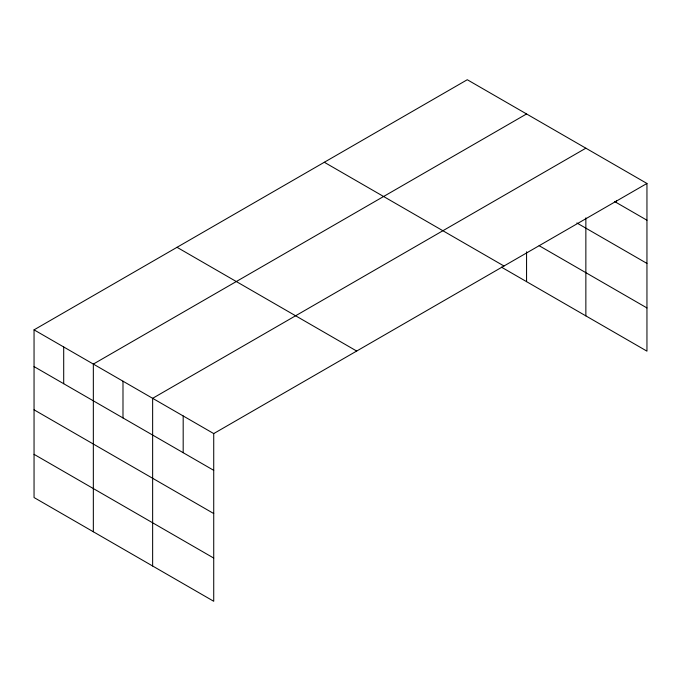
<?xml version="1.0" encoding="UTF-8"?>
<svg xmlns="http://www.w3.org/2000/svg" width="681" height="681" viewBox="0 0 681 681"><rect width="100%" height="100%" fill="white"/><g stroke="black" fill="none" stroke-linecap="round" stroke-linejoin="round"><path stroke-width="1.02" d="M34.05 329.851L213.723 433.584L213.723 601.272L34.05 497.539L34.05 329.851L467.277 79.728L646.95 183.461L646.95 351.149L501.412 267.131M526.566 113.957L93.34 364.08L93.34 531.767M585.856 148.194L152.638 398.317L152.638 566.005M213.723 433.584L646.95 183.461M614.611 201.542L646.95 220.21M576.875 222.968L646.95 263.419M539.148 245.705L646.95 307.94M324.309 162.265L503.983 266.007M177.017 247.305L356.691 351.047M34.05 366.599L213.723 470.333M34.05 409.809L213.723 513.542M34.05 454.329L213.723 558.062M616.407 200.478L616.407 202.58M585.856 217.869L585.856 315.882M526.566 251.817L526.566 281.653M183.18 415.946L183.18 452.695M122.989 381.198L122.989 417.947M63.699 346.961L63.699 383.709"/></g></svg>
